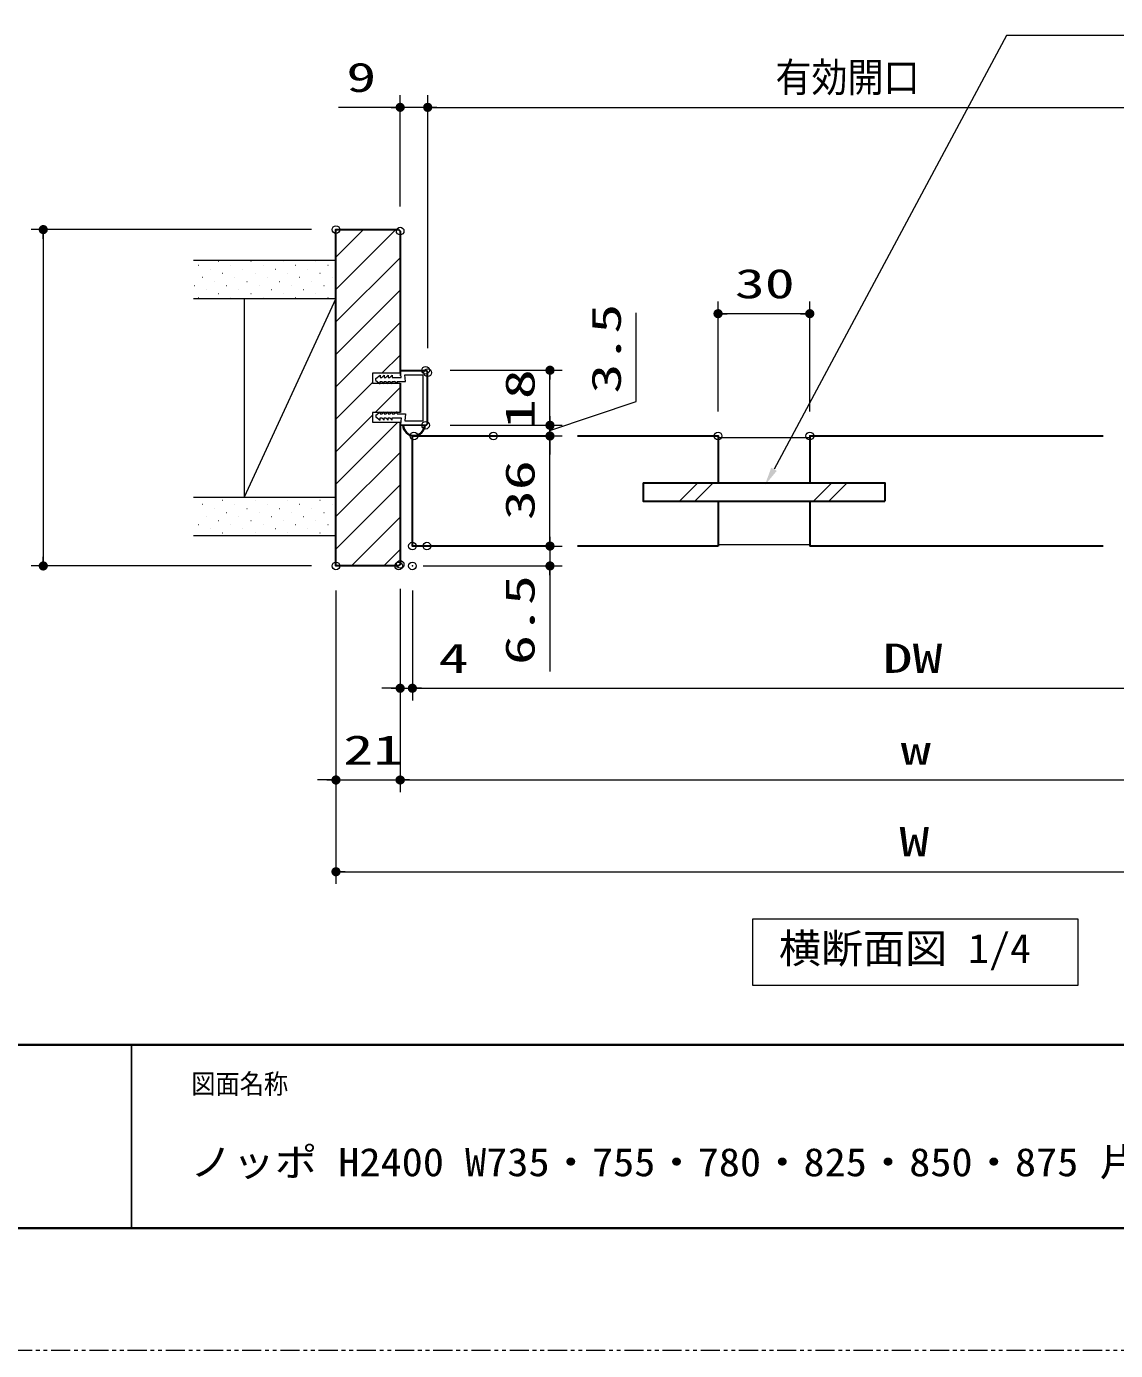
# Model space of a CAD drawing. Units: millimetres, scale not verified. Extents: x -1306 to 1306, y -607 to 607.
# Drawn here: x -927.3 to -571, y -594 to -161 of the extents above; entities that cross this region are included whole.
import ezdxf
from ezdxf.enums import TextEntityAlignment as Align

# ---------------------------------------------------------------- set-up
doc = ezdxf.new("R2010")
doc.units = ezdxf.units.MM
doc.header["$LTSCALE"] = 5
doc.header["$PDMODE"] = 32
doc.header["$PDSIZE"] = 2.5
doc.linetypes.add('USER1', pattern=[2.5, 1.25, -0.25, 0.25, -0.25, 0.25, -0.25])
for name, color, linetype, lineweight in [('0-1_線(黄)', 2, 'Continuous', 15), ('0-3_陰線', 4, 'USER1', 9), ('0-D_線(白)', 7, 'Continuous', 30), ('1-0_線(水)', 4, 'Continuous', 9), ('1-1_寸法線', 3, 'Continuous', 13), ('1-2_ハッチング', 6, 'Continuous', 9), ('1-4_DEFPOINTS', 7, 'Continuous', 5), ('1-6_0', 3, 'Continuous', 25), ('1-7_図面枠', 7, 'Continuous', 35)]:
    doc.layers.add(name, color=color, linetype=linetype, lineweight=lineweight)
doc.styles.add('ＭＳ ゴシック', font='')
doc.styles.get('ＭＳ ゴシック').set_extended_font_data('MS Gothic')

# ---------------------------------------------------------------- blocks, each defined once
blk = doc.blocks.new('_DOT')
at = {"layer": '1-6_0'}
blk.add_line((-2.5, 0), (-5, 0), dxfattribs=at)
for points in [[(0, 0), (-2.5, 0), (-2.48, 0.313)], [(0, 0), (-2.48, -0.313), (-2.5, 0)], [(0, 0), (-2.48, 0.313), (-2.421, 0.622)], [(0, 0), (-2.421, -0.622), (-2.48, -0.313)], [(0, 0), (-2.421, 0.622), (-2.324, 0.92)], [(0, 0), (-2.324, -0.92), (-2.421, -0.622)], [(0, 0), (-2.324, 0.92), (-2.191, 1.204)], [(0, 0), (-2.191, -1.204), (-2.324, -0.92)], [(0, 0), (-2.191, 1.204), (-2.023, 1.469)], [(0, 0), (-2.023, -1.469), (-2.191, -1.204)], [(0, 0), (-2.023, 1.469), (-1.822, 1.711)], [(0, 0), (-1.822, -1.711), (-2.023, -1.469)], [(0, 0), (-1.822, 1.711), (-1.594, 1.926)], [(0, 0), (-1.594, -1.926), (-1.822, -1.711)], [(0, 0), (-1.594, 1.926), (-1.34, 2.111)], [(0, 0), (-1.34, -2.111), (-1.594, -1.926)], [(0, 0), (-1.34, 2.111), (-1.064, 2.262)], [(0, 0), (-1.064, -2.262), (-1.34, -2.111)], [(0, 0), (-1.064, 2.262), (-0.773, 2.378)], [(0, 0), (-0.773, -2.378), (-1.064, -2.262)], [(0, 0), (-0.773, 2.378), (-0.468, 2.456)], [(0, 0), (-0.468, -2.456), (-0.773, -2.378)], [(0, 0), (-0.468, 2.456), (-0.157, 2.495)], [(0, 0), (-0.157, -2.495), (-0.468, -2.456)], [(0, 0), (-0.157, 2.495), (0.157, 2.495)], [(0, 0), (0.157, -2.495), (-0.157, -2.495)], [(0, 0), (0.157, 2.495), (0.468, 2.456)], [(0, 0), (0.468, 2.456), (0.773, 2.378)], [(0, 0), (0.773, 2.378), (1.064, 2.262)], [(0, 0), (1.064, 2.262), (1.34, 2.111)], [(0, 0), (1.34, 2.111), (1.594, 1.926)], [(0, 0), (1.594, 1.926), (1.822, 1.711)], [(0, 0), (1.822, 1.711), (2.023, 1.469)], [(0, 0), (2.023, 1.469), (2.191, 1.204)], [(0, 0), (2.191, 1.204), (2.324, 0.92)], [(0, 0), (2.324, 0.92), (2.421, 0.622)], [(0, 0), (2.421, 0.622), (2.48, 0.313)], [(0, 0), (2.48, 0.313), (2.5, 0)], [(0, 0), (0.468, -2.456), (0.157, -2.495)], [(0, 0), (0.773, -2.378), (0.468, -2.456)], [(0, 0), (1.064, -2.262), (0.773, -2.378)], [(0, 0), (1.34, -2.111), (1.064, -2.262)], [(0, 0), (1.594, -1.926), (1.34, -2.111)], [(0, 0), (1.822, -1.711), (1.594, -1.926)], [(0, 0), (2.023, -1.469), (1.822, -1.711)], [(0, 0), (2.191, -1.204), (2.023, -1.469)], [(0, 0), (2.324, -0.92), (2.191, -1.204)], [(0, 0), (2.421, -0.622), (2.324, -0.92)], [(0, 0), (2.48, -0.313), (2.421, -0.622)], [(0, 0), (2.5, 0), (2.48, -0.313)]]:
    blk.add_solid(points, dxfattribs=at)

msp = doc.modelspace()

# ---------------------------------------------------------------- linework, layer by layer
at = {"layer": '0-1_線(黄)'}
for p, q in [((-872.675, -237.423), (-826.042, -237.423)), ((-872.675, -249.923), (-826.042, -249.923)), ((-826.042, -249.923), (-856.042, -314.923)), ((-856.042, -249.923), (-856.042, -314.923)), ((-872.675, -314.923), (-826.042, -314.923)), ((-872.675, -327.423), (-826.042, -327.423))]:
    msp.add_line(p, q, dxfattribs=at)
msp.add_lwpolyline([(-689.701, -452.795), (-583.322, -452.795), (-583.322, -474.63), (-689.701, -474.63)], close=True, dxfattribs=at)
at = {"layer": '0-3_陰線'}
msp.add_line((387.036, -594), (-1292.964, -594), dxfattribs=at)
at = {"layer": '0-D_線(白)'}
for p, q in [((-826.042, -227.423), (-805.542, -227.423)), ((-826.042, -337.423), (-826.042, -227.423)), ((-805.542, -227.423), (-805.042, -227.923)), ((-805.042, -227.923), (-805.042, -274.423)), ((-805.042, -277.623), (-805.042, -287.223)), ((-805.042, -290.423), (-805.042, -336.923)), ((-801.042, -294.923), (-755.042, -294.923)), ((-801.042, -330.923), (-801.042, -294.923)), ((-747.042, -294.923), (-701.042, -294.923)), ((-701.042, -294.923), (-701.042, -310.223)), ((-671.042, -294.923), (-575.042, -294.923)), ((-671.042, -294.923), (-671.042, -310.223)), ((-701.042, -316.223), (-701.042, -330.923)), ((-671.042, -316.223), (-671.042, -330.923)), ((-755.042, -330.923), (-801.042, -330.923)), ((-701.042, -330.923), (-747.042, -330.923)), ((-575.042, -330.923), (-671.042, -330.923)), ((-805.542, -337.423), (-826.042, -337.423)), ((-805.542, -337.423), (-805.042, -336.923))]:
    msp.add_line(p, q, dxfattribs=at)
for points in [[(-725.542, -310.223), (-725.542, -316.223), (-646.542, -316.223)], [(-725.542, -310.223), (-646.542, -310.223), (-646.542, -316.223)]]:
    msp.add_lwpolyline(points, dxfattribs=at)
at = {"layer": '1-0_線(水)'}
for p, q in [((-701.042, -295.423), (-671.042, -295.423)), ((-713.623, -316.223), (-707.623, -310.223)), ((-708.623, -316.223), (-702.623, -310.223)), ((-669.825, -316.223), (-663.825, -310.223)), ((-664.825, -316.223), (-658.825, -310.223)), ((-701.042, -330.423), (-671.042, -330.423))]:
    msp.add_line(p, q, dxfattribs=at)
at = {"layer": '1-1_寸法線'}
for p, q in [((-805.042, -219.923), (-805.042, -183.446)), ((-796.042, -266.22), (-796.042, -183.446)), ((-796.042, -266.22), (-796.042, -183.446)), ((-808.042, -187.446), (-825.232, -187.446)), ((-796.042, -187.446), (-805.042, -187.446)), ((-793.042, -187.446), (-790.042, -187.446)), ((-793.042, -187.446), (-526.792, -187.446)), ((-834.042, -227.423), (-925.794, -227.423)), ((-921.794, -230.423), (-921.794, -334.423)), ((-701.042, -286.923), (-701.042, -250.923)), ((-671.042, -286.923), (-671.042, -250.923)), ((-674.042, -254.923), (-698.042, -254.923)), ((-813.041, -276.173), (-811.552, -275.073)), ((-813.04, -276.773), (-813.041, -276.173)), ((-813.04, -276.773), (-811.552, -277.873)), ((-811.552, -275.073), (-811.552, -275.823)), ((-811.552, -275.823), (-811.052, -275.823)), ((-811.052, -275.823), (-810.252, -275.073)), ((-810.252, -275.073), (-810.252, -275.823)), ((-810.252, -275.823), (-809.752, -275.823)), ((-809.752, -275.823), (-808.952, -275.073)), ((-808.952, -275.073), (-808.952, -275.823)), ((-808.952, -275.823), (-808.452, -275.823)), ((-808.452, -275.823), (-807.652, -275.073)), ((-807.652, -275.073), (-807.652, -275.823)), ((-807.652, -275.823), (-804.735, -275.823)), ((-804.981, -275.225), (-805.04, -273.735)), ((-804.735, -275.823), (-804.891, -273.729)), ((-804.741, -273.423), (-796.74, -273.423)), ((-804.741, -273.573), (-796.74, -273.573)), ((-803.33, -277.123), (-803.492, -274.923)), ((-803.492, -274.923), (-797.54, -274.923)), ((-796.19, -290.723), (-796.19, -274.123)), ((-796.04, -290.723), (-796.04, -274.123)), ((-788.742, -273.423), (-752.04, -273.423)), ((-756.04, -288.423), (-756.04, -276.423)), ((-811.552, -277.123), (-811.052, -277.123)), ((-811.552, -277.873), (-811.552, -277.123)), ((-811.052, -277.123), (-810.252, -277.873)), ((-810.252, -277.123), (-809.752, -277.123)), ((-810.252, -277.873), (-810.252, -277.123)), ((-809.752, -277.123), (-808.952, -277.873)), ((-808.952, -277.123), (-808.452, -277.123)), ((-808.952, -277.873), (-808.952, -277.123)), ((-808.452, -277.123), (-807.652, -277.873)), ((-807.652, -277.123), (-806.865, -277.123)), ((-807.652, -277.873), (-807.652, -277.123)), ((-806.048, -277.778), (-806.865, -277.123)), ((-806.048, -277.123), (-803.325, -277.123)), ((-806.048, -277.131), (-806.048, -277.778)), ((-756.04, -288.423), (-756.04, -285.423)), ((-813.04, -288.073), (-813.041, -288.673)), ((-813.041, -288.673), (-811.552, -289.773)), ((-813.04, -288.073), (-811.552, -286.973)), ((-811.552, -286.973), (-811.552, -287.723)), ((-811.552, -287.723), (-811.052, -287.723)), ((-811.552, -289.023), (-811.052, -289.023)), ((-811.552, -289.773), (-811.552, -289.023)), ((-811.052, -287.723), (-810.252, -286.973)), ((-811.052, -289.023), (-810.252, -289.773)), ((-810.252, -286.973), (-810.252, -287.723)), ((-810.252, -287.723), (-809.752, -287.723)), ((-810.252, -289.023), (-809.752, -289.023)), ((-810.252, -289.773), (-810.252, -289.023)), ((-809.752, -287.723), (-808.952, -286.973)), ((-809.752, -289.023), (-808.952, -289.773)), ((-808.952, -286.973), (-808.952, -287.723)), ((-808.952, -287.723), (-808.452, -287.723)), ((-808.952, -289.023), (-808.452, -289.023)), ((-808.952, -289.773), (-808.952, -289.023)), ((-808.452, -287.723), (-807.652, -286.973)), ((-808.452, -289.023), (-807.652, -289.773)), ((-807.652, -286.973), (-807.652, -287.723)), ((-807.652, -287.723), (-806.865, -287.723)), ((-807.652, -289.023), (-804.735, -289.023)), ((-807.652, -289.773), (-807.652, -289.023)), ((-806.048, -287.069), (-806.865, -287.723)), ((-806.048, -287.716), (-806.048, -287.069)), ((-806.048, -287.723), (-803.325, -287.723)), ((-804.735, -289.023), (-804.891, -291.117)), ((-803.325, -287.723), (-803.492, -289.923)), ((-804.981, -290.421), (-805.04, -291.111)), ((-804.741, -291.273), (-796.74, -291.273)), ((-804.741, -291.423), (-796.74, -291.423)), ((-788.74, -291.423), (-752.04, -291.423)), ((-788.74, -291.423), (-752.04, -291.423)), ((-756.04, -294.923), (-756.04, -291.423)), ((-756.04, -294.923), (-756.04, -291.423)), ((-792.539, -294.923), (-752.04, -294.923)), ((-766.541, -294.923), (-752.04, -294.923)), ((-756.04, -327.923), (-756.04, -297.923)), ((-756.04, -297.923), (-756.04, -300.923)), ((-756.04, -327.923), (-756.04, -324.923)), ((-793.042, -330.923), (-752.04, -330.923)), ((-788.289, -330.923), (-752.04, -330.923)), ((-756.04, -330.923), (-756.04, -337.423)), ((-834.042, -337.423), (-925.794, -337.423)), ((-797.542, -337.423), (-752.04, -337.423)), ((-756.04, -340.423), (-756.04, -371.899)), ((-826.042, -345.423), (-826.042, -411.423)), ((-826.042, -345.423), (-826.042, -441.423)), ((-805.042, -344.923), (-805.042, -411.423)), ((-805.042, -344.923), (-805.042, -411.423)), ((-805.042, -344.923), (-805.042, -381.423)), ((-801.042, -345.423), (-801.042, -381.423)), ((-801.042, -345.423), (-801.042, -381.423)), ((-808.042, -377.423), (-811.042, -377.423)), ((-805.042, -377.423), (-801.042, -377.423)), ((-798.042, -377.423), (-779.899, -377.423)), ((-798.042, -377.423), (-474.042, -377.423)), ((-829.042, -407.423), (-832.042, -407.423)), ((-826.042, -407.423), (-805.042, -407.423)), ((-802.042, -407.423), (-799.042, -407.423)), ((-802.042, -407.423), (-470.042, -407.423)), ((-823.042, -437.423), (-449.042, -437.423))]:
    msp.add_line(p, q, dxfattribs=at)
for points in [[(-351.119, -164), (-606.682, -164), (-682.755, -305.809)], [(-756.04, -293.173), (-727.816, -283.64), (-727.816, -254.687)], [(-805.042, -274.423), (-814.042, -274.423), (-814.042, -277.623), (-805.042, -277.623)], [(-803.492, -289.923), (-797.54, -289.923), (-797.54, -274.923)], [(-805.042, -287.223), (-814.042, -287.223), (-814.042, -290.423), (-805.042, -290.423)]]:
    msp.add_lwpolyline(points, dxfattribs=at)
for centre, radius, start, end in [((-804.741, -273.723), 0.3, 90, 182.27472), ((-804.741, -273.723), 0.15, 90, 182.27472), ((-796.74, -274.123), 0.7, 0, 90), ((-796.74, -274.123), 0.55, 0, 90), ((-804.741, -291.123), 0.3, 177.72528, 270), ((-804.741, -291.123), 0.15, 177.72528, 270), ((-800.539, -291.175), 3.748, 183.79135, 356.20865), ((-800.539, -291.198), 3.475, 183.70943, 356.29057), ((-796.74, -290.723), 0.55, 270, 0), ((-796.74, -290.723), 0.7, 270, 0)]:
    msp.add_arc(centre, radius, start, end, dxfattribs=at)
msp.add_solid([(-685.76, -311.002), (-683.657, -305.287), (-681.853, -306.331)], dxfattribs=at)
at = {"layer": '1-2_ハッチング'}
for p, q in [((-826.042, -236.422), (-817.043, -227.423)), ((-826.042, -247.028), (-806.437, -227.423)), ((-864.462, -237.719), (-864.412, -237.719)), ((-853.855, -237.719), (-853.805, -237.719)), ((-843.249, -237.719), (-843.199, -237.719)), ((-832.642, -237.719), (-832.592, -237.719)), ((-826.042, -257.635), (-805.042, -236.635)), ((-871.091, -239.044), (-871.041, -239.044)), ((-867.113, -240.37), (-867.063, -240.37)), ((-863.136, -241.696), (-863.086, -241.696)), ((-860.484, -239.044), (-860.434, -239.044)), ((-856.507, -240.37), (-856.457, -240.37)), ((-852.529, -241.696), (-852.479, -241.696)), ((-849.878, -239.044), (-849.828, -239.044)), ((-845.9, -240.37), (-845.85, -240.37)), ((-841.923, -241.696), (-841.873, -241.696)), ((-839.271, -239.044), (-839.221, -239.044)), ((-835.294, -240.37), (-835.244, -240.37)), ((-831.316, -241.696), (-831.266, -241.696)), ((-828.665, -239.044), (-828.615, -239.044)), ((-872.417, -245.673), (-872.367, -245.673)), ((-869.765, -243.022), (-869.715, -243.022)), ((-865.788, -244.348), (-865.738, -244.348)), ((-861.81, -245.673), (-861.76, -245.673)), ((-859.158, -243.022), (-859.108, -243.022)), ((-855.181, -244.348), (-855.131, -244.348)), ((-851.204, -245.673), (-851.154, -245.673)), ((-848.552, -243.022), (-848.502, -243.022)), ((-844.574, -244.348), (-844.524, -244.348)), ((-840.597, -245.673), (-840.547, -245.673)), ((-837.945, -243.022), (-837.895, -243.022)), ((-833.968, -244.348), (-833.918, -244.348)), ((-829.99, -245.673), (-829.94, -245.673)), ((-827.339, -243.022), (-827.289, -243.022)), ((-871.091, -249.651), (-871.041, -249.651)), ((-868.439, -246.999), (-868.389, -246.999)), ((-864.462, -248.325), (-864.412, -248.325)), ((-860.484, -249.651), (-860.434, -249.651)), ((-857.833, -246.999), (-857.783, -246.999)), ((-853.855, -248.325), (-853.805, -248.325)), ((-849.878, -249.651), (-849.828, -249.651)), ((-847.226, -246.999), (-847.176, -246.999)), ((-843.249, -248.325), (-843.199, -248.325)), ((-839.271, -249.651), (-839.221, -249.651)), ((-836.619, -246.999), (-836.569, -246.999)), ((-832.642, -248.325), (-832.592, -248.325)), ((-828.665, -249.651), (-828.615, -249.651)), ((-826.042, -268.242), (-805.042, -247.242)), ((-826.042, -278.848), (-805.042, -257.848)), ((-811.01, -274.423), (-805.042, -268.455)), ((-826.042, -289.455), (-814.042, -277.455)), ((-813.204, -287.223), (-805.042, -279.061)), ((-826.042, -300.061), (-814.042, -288.061)), ((-826.042, -310.668), (-805.797, -290.423)), ((-826.042, -321.275), (-805.042, -300.275)), ((-826.042, -331.881), (-805.042, -310.881)), ((-863.136, -315.942), (-863.086, -315.942)), ((-852.529, -315.942), (-852.479, -315.942)), ((-841.923, -315.942), (-841.873, -315.942)), ((-831.316, -315.942), (-831.266, -315.942)), ((-869.765, -317.268), (-869.715, -317.268)), ((-865.788, -318.594), (-865.738, -318.594)), ((-861.81, -319.92), (-861.76, -319.92)), ((-859.158, -317.268), (-859.108, -317.268)), ((-855.181, -318.594), (-855.131, -318.594)), ((-851.204, -319.92), (-851.154, -319.92)), ((-848.552, -317.268), (-848.502, -317.268)), ((-844.574, -318.594), (-844.524, -318.594)), ((-840.597, -319.92), (-840.547, -319.92)), ((-837.945, -317.268), (-837.895, -317.268)), ((-833.968, -318.594), (-833.918, -318.594)), ((-829.99, -319.92), (-829.94, -319.92)), ((-827.339, -317.268), (-827.289, -317.268)), ((-871.091, -323.897), (-871.041, -323.897)), ((-868.439, -321.246), (-868.389, -321.246)), ((-864.462, -322.571), (-864.412, -322.571)), ((-860.484, -323.897), (-860.434, -323.897)), ((-857.833, -321.246), (-857.783, -321.246)), ((-853.855, -322.571), (-853.805, -322.571)), ((-849.878, -323.897), (-849.828, -323.897)), ((-847.226, -321.246), (-847.176, -321.246)), ((-843.249, -322.571), (-843.199, -322.571)), ((-839.271, -323.897), (-839.221, -323.897)), ((-836.619, -321.246), (-836.569, -321.246)), ((-832.642, -322.571), (-832.592, -322.571)), ((-828.665, -323.897), (-828.615, -323.897)), ((-820.977, -337.423), (-805.042, -321.488)), ((-867.113, -325.223), (-867.063, -325.223)), ((-863.136, -326.549), (-863.086, -326.549)), ((-856.507, -325.223), (-856.457, -325.223)), ((-852.529, -326.549), (-852.479, -326.549)), ((-845.9, -325.223), (-845.85, -325.223)), ((-841.923, -326.549), (-841.873, -326.549)), ((-835.294, -325.223), (-835.244, -325.223)), ((-831.316, -326.549), (-831.266, -326.549)), ((-810.371, -337.423), (-805.042, -332.094))]:
    msp.add_line(p, q, dxfattribs=at)
at = {"layer": '1-4_DEFPOINTS'}
for p in [(-796.042, -187.446), (-826.042, -227.423), (-805.042, -227.923), (-701.042, -254.923), (-796.742, -273.423), (-756.04, -273.423), (-796.042, -274.22), (-800.539, -294.923), (-796.74, -291.423), (-774.541, -294.923), (-756.04, -291.423), (-756.04, -294.923), (-701.042, -294.923), (-671.042, -294.923), (-801.042, -330.923), (-796.289, -330.923), (-756.04, -330.923), (-921.794, -337.423), (-826.042, -337.423), (-826.042, -337.423), (-805.542, -337.423), (-805.042, -336.923), (-801.042, -337.423), (-801.042, -377.423), (-805.042, -407.423)]:
    msp.add_point(p, dxfattribs=at)
at = {"layer": '1-6_0', "color": 7}
msp.add_line((-892.964, -494), (-892.964, -554), dxfattribs=at)
msp.add_line((-892.964, -494), (-892.964, -554), dxfattribs=at)
at = {"layer": '1-7_図面枠'}
msp.add_line((-1252.964, -494), (347.036, -494), dxfattribs=at)
msp.add_lwpolyline([(-1252.964, -554), (347.036, -554), (347.036, 554), (-1252.964, 554)], close=True, dxfattribs=at)

# ---------------------------------------------------------------- block references
at = {"layer": '1-1_寸法線', "xscale": 0.6, "yscale": 0.6}
for p in [(-805.042, -187.446), (-671.042, -254.923), (-805.042, -377.423), (-826.042, -407.423)]:
    msp.add_blockref('_DOT', p, dxfattribs=at)
for p, rotation in [((-796.042, -187.446), 180), ((-796.042, -187.446), 180), ((-921.794, -227.423), 90), ((-701.042, -254.923), 180), ((-756.04, -273.423), 90), ((-756.04, -291.423), 270), ((-756.04, -291.423), 270), ((-756.04, -294.923), 90), ((-756.04, -294.923), 90), ((-756.04, -330.923), 270), ((-756.04, -330.923), 270), ((-921.794, -337.423), 270), ((-756.04, -337.423), 90), ((-801.042, -377.423), 180), ((-801.042, -377.423), 180), ((-805.042, -407.423), 180), ((-805.042, -407.423), 180), ((-826.042, -437.423), 180)]:
    msp.add_blockref('_DOT', p, dxfattribs=dict(at, rotation=rotation))

# ---------------------------------------------------------------- texts
at = {"layer": '0-1_線(黄)', "style": 'ＭＳ ゴシック', "width": 1.05}
msp.add_text('横断面図 1/4', height=9.604, dxfattribs=at).set_placement((-681.146, -470.173), align=Align.BOTTOM_LEFT)
at = {"layer": '1-1_寸法線', "style": 'ＭＳ ゴシック'}
for s, width, p in [('9', 1.5, (-822.661, -185.296)), ('有効開口', 0.9, (-682.281, -185.296)), ('30', 1.5, (-695.566, -252.774)), ('4', 1.5, (-792.47, -375.274)), ('DW', 1.5, (-647.233, -375.274)), ('21', 1.5, (-823.637, -405.274)), ('w', 1.5, (-641.28, -405.274)), ('W', 1.5, (-641.756, -435.274))]:
    msp.add_text(s, height=9.604, dxfattribs=dict(at, width=width)).set_placement(p, align=Align.BOTTOM_LEFT)
at = {"layer": '1-1_寸法線', "style": 'ＭＳ ゴシック', "width": 1.5}
for s, p in [('3.5', (-729.966, -281.068)), ('18', (-758.19, -292.661)), ('36', (-758.19, -322.447)), ('6.5', (-758.19, -369.804))]:
    msp.add_text(s, height=9.604, rotation=90, dxfattribs=at).set_placement(p, align=Align.BOTTOM_LEFT)
at = {"layer": '1-7_図面枠', "style": 'ＭＳ ゴシック'}
for s, height, width, p in [('図面名称', 6.452, 0.9, (-873.367, -511.963)), ('ノッポ H2400 W735・755・780・825・850・875 片開きドア スリットガラス 木枠 図面', 9.236, 1.1, (-873.76, -539.776))]:
    msp.add_text(s, height=height, dxfattribs=dict(at, width=width)).set_placement(p, align=Align.BOTTOM_LEFT)

doc.saveas('drawing.dxf')
